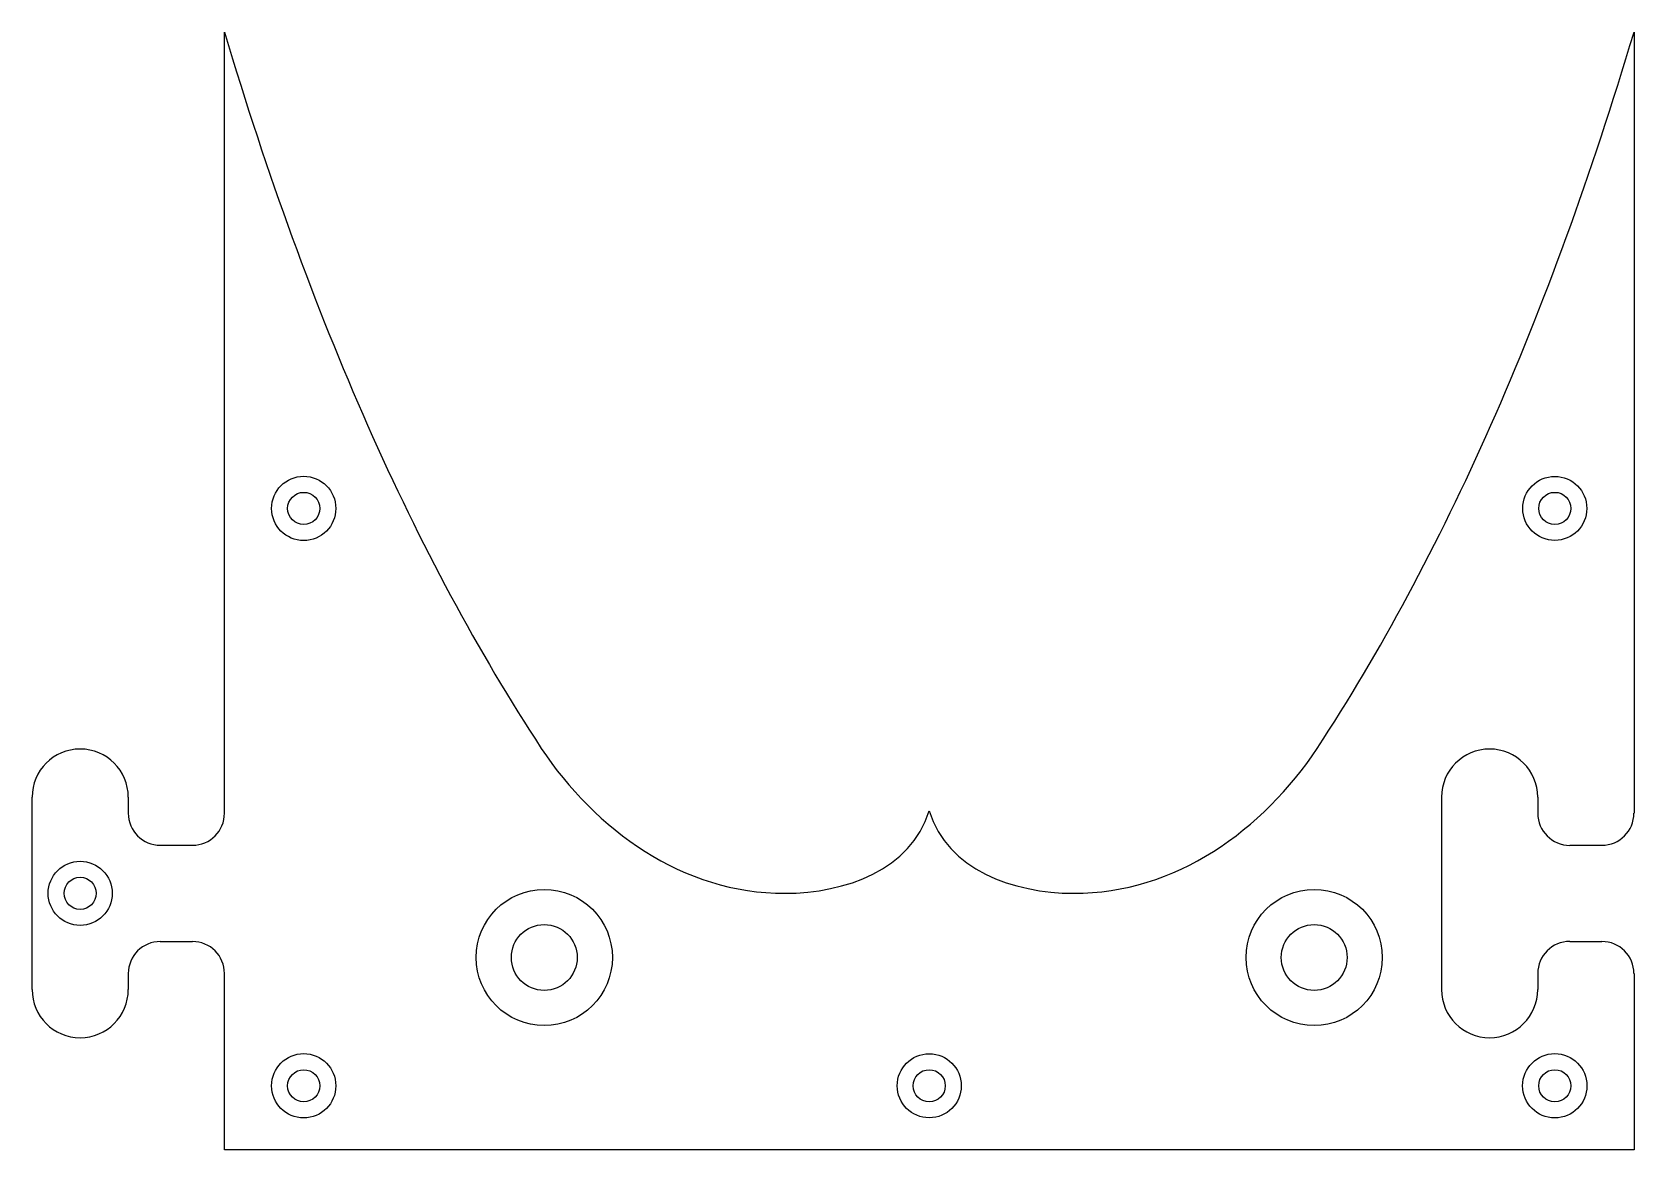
# Model space of a CAD drawing. Extents: x -89 to 70, y -48 to 63.
import ezdxf

# ---------------------------------------------------------------- set-up
doc = ezdxf.new("R2010")
doc.units = 0
doc.layers.get('0').update_dxf_attribs({"linetype": 'CONTINUOUS'})

msp = doc.modelspace()

# ---------------------------------------------------------------- linework, layer by layer
at = {"color": 7, "linetype": 'CONTINUOUS'}
for p, q in [((-69.75, -14.51), (-69.75, 62.81)), ((69.75, 62.81), (69.75, -14.51)), ((-88.8, -12.92), (-88.8, -31.97)), ((-79.27, -12.92), (-79.27, -14.51)), ((50.7, -12.92), (50.7, -31.97)), ((60.22, -12.92), (60.22, -14.51)), ((-76.1, -17.68), (-72.92, -17.68)), ((63.4, -17.68), (66.57, -17.68)), ((-76.1, -27.21), (-72.92, -27.21)), ((63.4, -27.21), (66.57, -27.21)), ((-79.27, -30.38), (-79.27, -31.97)), ((-69.75, -47.84), (-69.75, -30.38)), ((60.22, -30.38), (60.22, -31.97)), ((69.75, -30.38), (69.75, -47.84)), ((69.75, -47.84), (-69.75, -47.84))]:
    msp.add_line(p, q, dxfattribs=at)
for centre, radius in [((-61.91, 15.66), 3.18), ((61.91, 15.66), 3.17), ((-61.91, 15.66), 1.59), ((61.91, 15.66), 1.59), ((-84.03, -22.44), 3.17), ((-84.03, -22.44), 1.59), ((-38.1, -28.79), 6.74), ((38.1, -28.79), 6.74), ((-38.1, -28.79), 3.26), ((38.1, -28.79), 3.26), ((-61.91, -41.49), 3.18), ((0, -41.49), 3.17), ((61.91, -41.49), 3.18), ((-61.91, -41.49), 1.59), ((0, -41.49), 1.59), ((61.91, -41.49), 1.59)]:
    msp.add_circle(centre, radius, dxfattribs=at)
for centre, radius, start, end in [((-84.03, -12.92), 4.76, 0, 180), ((55.46, -12.92), 4.76, 0, 180), ((-76.1, -14.51), 3.17, 180, 270), ((-72.92, -14.51), 3.17, 270, 0), ((63.4, -14.51), 3.18, 180, 270), ((66.57, -14.51), 3.17, 270, 0), ((-76.1, -30.38), 3.17, 90, 180), ((-72.92, -30.38), 3.17, 360, 90), ((63.4, -30.38), 3.18, 90, 180), ((66.57, -30.38), 3.17, 0, 90), ((-84.03, -31.97), 4.76, 180, 0), ((55.46, -31.97), 4.76, 180, 0)]:
    msp.add_arc(centre, radius, start, end, dxfattribs=at)
for points in [[(-69.75, 62.81), (-61.31, 34.55), (-50.86, 10.92), (-38.4, -8.09)], [(38.4, -8.09), (50.86, 10.92), (61.31, 34.55), (69.75, 62.81)]]:
    msp.add_open_spline(points, degree=3, dxfattribs=at)
for points, knots in [([(-38.4, -8.09), (-33.06, -16.12), (-19.18, -26.27), (-1.81, -20.12), (0, -14.29)], [0, 0, 0, 0, 0.626786, 1, 1, 1, 1]), ([(0, -14.29), (1.81, -20.12), (19.18, -26.27), (33.06, -16.12), (38.4, -8.09)], [0, 0, 0, 0, 0.373214, 1, 1, 1, 1])]:
    msp.add_open_spline(points, degree=3, knots=knots, dxfattribs=at)

doc.saveas('drawing.dxf')
